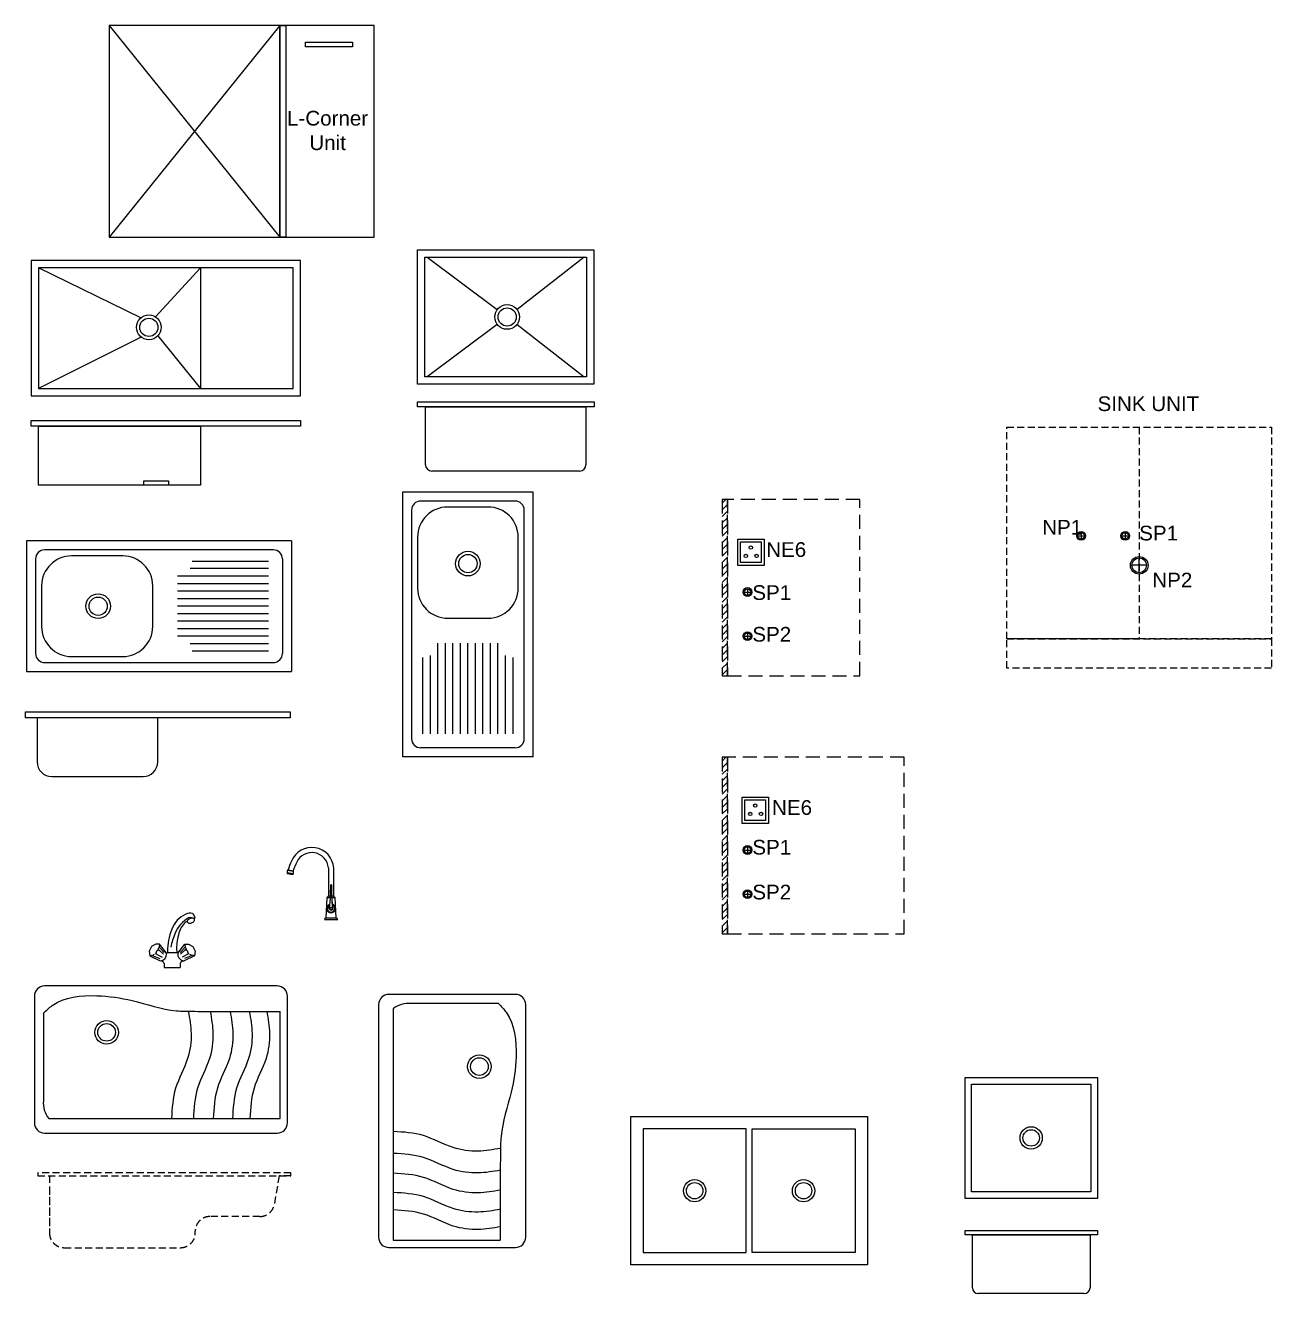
# Model space of a CAD drawing. Header units: millimetres. Extents: x 4065046 to 4134868, y -1476535 to -1460275.
# Drawn here: x 4072375 to 4076610, y -1471712 to -1467401 of the extents above; entities that cross this region are included whole.
import ezdxf

# ---------------------------------------------------------------- set-up
doc = ezdxf.new("R2010")
doc.units = ezdxf.units.MM
doc.header["$LTSCALE"] = 15
for name, pattern in [('0', [0]), ('HIDDEN', [9.525, 6.35, -3.175]), ('HIDDENX2', [19.05, 12.7, -6.35])]:
    doc.linetypes.add(name, pattern=pattern)
doc.layers.add('electrical points', color=1, linetype='Continuous')
for name, color, linetype, lineweight in [('I-WALL', 7, 'Continuous', 25), ('LS_DR_ELECTRICAL', 1, 'Continuous', 0), ('LS_DR_Plumbing', 5, 'Continuous', 5), ('Shutter Opening', 8, 'HIDDEN', 13)]:
    doc.layers.add(name, color=color, linetype=linetype, lineweight=lineweight)
doc.styles.add('ARIAL', font='arial.ttf', dxfattribs={"height": 50})

# ---------------------------------------------------------------- blocks, each defined once
blk = doc.blocks.new('A$C63A909BA')
at = {"color": 4, "ltscale": 1000}
for p, q in [((-325.2, 475), (-1115.2, 475)), ((-1150.2, 440), (-1150.2, 10)), ((-290.2, 10), (-290.2, 440)), ((-315.2, 25), (-315.2, 388.5)), ((-1119.2, 382.2), (-1119.2, 85)), ((-1101.5, 25), (-315.2, 25)), ((-1115.2, -25), (-325.2, -25))]:
    blk.add_line(p, q, dxfattribs=at)
for radius in [40, 30]:
    blk.add_circle((-904.7, 317.4), radius, dxfattribs=at)
for centre, radius, start, end in [((-1115.2, 440), 35, 90, 180), ((-325.2, 440), 35, 0, 90), ((-1038.5, 76.2), 81.2, 173.7986, 219.0881), ((-1115.2, 10), 35, 180, 270), ((-325.2, 10), 35, 270, 0)]:
    blk.add_arc(centre, radius, start, end, dxfattribs=at)
blk.add_open_spline([(-1119.2, 382.2), (-1109.6, 391.5), (-1063, 436.7), (-946.5, 448.1), (-806.3, 427.1), (-700.8, 389.5), (-606.7, 389), (-561.9, 388.3), (-535.2, 388.3), (-532.3, 388.3), (-459.9, 388.4), (-387.5, 388.4), (-315.2, 388.5)], degree=3, knots=[0, 0, 0, 0, 39.966488, 193.083918, 312.762805, 468.162519, 522.768288, 594.042201, 602.802021, 602.802021, 602.802021, 819.90975, 819.90975, 819.90975, 819.90975], dxfattribs=at)
for points in [[(-627, 389.1), (-617.5, 313.4), (-629.3, 228.6), (-670.1, 127.4), (-684.2, 25)], [(-552.7, 389.1), (-543.3, 313.4), (-555.1, 228.6), (-595.9, 127.4), (-609.9, 25)], [(-485.2, 389.1), (-475.8, 313.4), (-487.6, 228.6), (-528.4, 127.4), (-542.5, 25)], [(-419.8, 389.1), (-410.4, 313.4), (-422.2, 228.6), (-462.9, 127.4), (-477, 25)], [(-360.6, 389.1), (-351.2, 313.4), (-363, 228.6), (-403.8, 127.4), (-417.8, 25)]]:
    blk.add_spline(points, degree=3, dxfattribs=at)
blk = doc.blocks.new('A$C559B0E78')
at = {"color": 4, "linetype": '0'}
for p, q in [((-1299.4, 444), (-1299.4, 0)), ((-399.4, 444), (-1299.4, 444)), ((-399.4, 444), (-399.4, 0)), ((-460.7, 413.3), (-1238.2, 413.3)), ((-972.8, 392.9), (-1146.3, 392.9)), ((-1268.8, 382.7), (-1268.8, 61.2)), ((-477.6, 349.6), (-743.8, 349.6)), ((-736.9, 375.1), (-477.6, 375.1)), ((-430.1, 382.7), (-430.1, 61.2)), ((-477.6, 324), (-786.2, 324)), ((-1248.4, 290.9), (-1248.4, 153.1)), ((-870.8, 153.1), (-870.8, 290.9)), ((-477.6, 298.5), (-786.2, 298.5)), ((-477.6, 273), (-786.2, 273)), ((-477.6, 247.5), (-786.2, 247.5)), ((-477.6, 222), (-786.2, 222)), ((-477.6, 196.5), (-786.2, 196.5)), ((-477.6, 171), (-786.2, 171)), ((-477.6, 145.4), (-786.2, 145.4)), ((-477.6, 119.9), (-786.1, 119.9)), ((-477.6, 94.4), (-743.8, 94.4)), ((-1146.3, 51), (-972.8, 51)), ((-477.6, 68.9), (-736.9, 68.9)), ((-1238.2, 30.6), (-460.7, 30.6)), ((-1299.4, 0), (-399.4, 0))]:
    blk.add_line(p, q, dxfattribs=at)
for radius in [41.8, 31.1]:
    blk.add_circle((-1056.1, 222), radius, dxfattribs=at)
for centre, radius, start, end in [((-1238.2, 382.7), 30.6, 90, 180), ((-1146.3, 290.9), 102.1, 90, 180), ((-972.8, 290.9), 102.1, 0, 90), ((-460.7, 382.7), 30.6, 0, 90), ((-1146.3, 153.1), 102.1, 180, 270), ((-972.8, 153.1), 102.1, 270, 0), ((-1238.2, 61.2), 30.6, 180, 270), ((-460.7, 61.2), 30.6, 270, 0)]:
    blk.add_arc(centre, radius, start, end, dxfattribs=at)
blk = doc.blocks.new('sink 900')
at = {"color": 4, "lineweight": -2, "ltscale": 0.25}
for p, q in [((-630.4, 0), (269.6, 0)), ((-590.4, -20), (-590.4, -170)), ((-180.4, -170), (-180.4, -20)), ((-540.4, -220), (-230.4, -220))]:
    blk.add_line(p, q, dxfattribs=at)
blk.add_lwpolyline([(269.6, 0), (269.6, -20), (-630.4, -20), (-630.4, 0)], dxfattribs=at)
for centre, start, end in [((-540.4, -170), 180, 270), ((-230.4, -170), 270, 0)]:
    blk.add_arc(centre, 50, start, end, dxfattribs=at)
blk = doc.blocks.new('sink carysil sink nera')
at = {"color": 4, "linetype": 'HIDDEN', "lineweight": 15, "ltscale": 0.25}
for p, q in [((-717.9, 0), (-677.9, 0)), ((-677.9, 0), (-677.9, -194)), ((102.1, 0), (85.9, -96.3)), ((142.1, 0), (102.1, 0)), ((-677.9, -40), (-677.9, -200)), ((36.6, -138), (-132.9, -138)), ((-182.9, -194), (-182.9, -188)), ((-627.9, -244), (-232.9, -244))]:
    blk.add_line(p, q, dxfattribs=at)
blk.add_lwpolyline([(142.1, 10), (-717.9, 10), (-717.9, 0), (142.1, 0)], close=True, dxfattribs=at)
for centre, start, end in [((36.6, -88), 270, 350.4814), ((-132.9, -188), 90, 180), ((-627.9, -194), 180, 270), ((-232.9, -194), 270, 0)]:
    blk.add_arc(centre, 50, start, end, dxfattribs=at)
blk = doc.blocks.new('shifted new 15 amps')
at = {"color": 6, "lineweight": 15, "ltscale": 0.25}
for centre in [(43.5, -40.7), (26.5, -69.1), (63.1, -69.1)]:
    blk.add_circle(centre, 5.75, dxfattribs=at)
at = {"layer": 'LS_DR_ELECTRICAL', "color": 6, "ltscale": 0.25}
blk.add_lwpolyline([(8.6, -21.4), (78.8, -21.4), (78.8, -91.4), (8.6, -91.4)], close=True, dxfattribs=at)
blk = doc.blocks.new('shifted plumbing')
at = {"layer": 'LS_DR_ELECTRICAL', "color": 3, "ltscale": 0.25}
for p, q in [((2.2, 0.2), (2.2, -22.3)), ((-9.1, -11), (13.4, -11))]:
    blk.add_line(p, q, dxfattribs=at)
for radius in [15, 11.2]:
    blk.add_circle((2.2, -11), radius, dxfattribs=at)
blk = doc.blocks.new('sink 915 x 460 with tray')
at = {"color": 4, "ltscale": 0.25}
for p, q in [((-64.4, 193.1), (-412.6, 363.3)), ((-15.1, 196.4), (137.4, 363.3)), ((-7.3, 131.7), (137.4, -46.7)), ((-63.6, 127.9), (-412.6, -46.7))]:
    blk.add_line(p, q, dxfattribs=at)
for points in [[(-437.6, -71.7), (477.4, -71.7), (477.4, 388.3), (-437.6, 388.3)], [(-412.6, -46.7), (452.4, -46.7), (452.4, 363.3), (-412.6, 363.3)], [(452.4, 363.3), (137.4, 363.3), (137.4, -46.7), (452.4, -46.7)]]:
    blk.add_lwpolyline(points, close=True, dxfattribs=at)
blk.add_circle((-37.5, 160.9), 42, dxfattribs=at)
at = {"color": 4}
blk.add_circle((-37.5, 160.9), 31, dxfattribs=at)
blk = doc.blocks.new('sink 915x460x200 with drain carysil')
at = {"color": 4}
for points in [[(-620.7, 58.1), (294.3, 58.1), (294.3, 38.1), (-620.7, 38.1)], [(-595.7, 38.1), (-45.7, 38.1), (-45.7, -161.9), (-595.7, -161.9)], [(-237.7, -146.9), (-153.7, -146.9), (-153.7, -161.9), (-237.7, -161.9)]]:
    blk.add_lwpolyline(points, close=True, dxfattribs=at)
blk = doc.blocks.new('sink 610x457')
at = {"color": 4, "ltscale": 0.25}
for p, q in [((-424.3, 89.2), (-186.2, -89.2)), ((109, 89.2), (-119, -89.2)), ((-186.2, -139.5), (-424.3, -317.8)), ((-119, -139.5), (109, -317.8))]:
    blk.add_line(p, q, dxfattribs=at)
for points in [[(-457.6, 114.2), (142.4, 114.2), (142.4, -342.8), (-457.6, -342.8)], [(-432.6, 89.2), (117.4, 89.2), (117.4, -317.8), (-432.6, -317.8)]]:
    blk.add_lwpolyline(points, close=True, dxfattribs=at)
for radius in [42, 31]:
    blk.add_circle((-152.6, -114.3), radius, dxfattribs=at)
blk = doc.blocks.new('sink 610x457 front')
at = {"color": 4}
for p, q in [((-424.9, 205.6), (73, 205.6)), ((-424.9, 25.6), (-424.9, 205.6)), ((73, 205.6), (73, 25.6)), ((53, 5.6), (-404.9, 5.6))]:
    blk.add_line(p, q, dxfattribs=at)
blk.add_lwpolyline([(-449.9, 220.6), (98, 220.6), (98, 205.6), (-449.9, 205.6)], close=True, dxfattribs=at)
for centre, start, end in [((-404.9, 25.6), 180, 270), ((53, 25.6), 270, 0)]:
    blk.add_arc(centre, 20, start, end, dxfattribs=at)
blk = doc.blocks.new('52')
at = {"color": 4}
for p, q in [((5174.07, 13895.29), (5174.67, 13895.11)), ((5174.58, 13897.74), (5174.86, 13897.65)), ((5174.86, 13897.65), (5174.97, 13897.46)), ((5174.97, 13897.46), (5176.01, 13895.39)), ((5175.86, 13895.05), (5175.54, 13894.84)), ((5175.83, 13894.33), (5175.98, 13895.19)), ((5175.98, 13895.19), (5175.86, 13895.05)), ((5176.01, 13895.39), (5175.98, 13895.19)), ((5171.79, 13892.71), (5171.58, 13892.87)), ((5153.89, 13880.32), (5151.46, 13879.08)), ((5156.01, 13880.37), (5153.89, 13880.32)), ((5156.01, 13880.37), (5155.77, 13878.68)), ((5159.89, 13875.27), (5156.01, 13880.37)), ((5166.34, 13875.27), (5170.23, 13880.37)), ((5170.23, 13880.37), (5170.46, 13878.68)), ((5170.23, 13880.37), (5172.34, 13880.32)), ((5172.34, 13880.32), (5174.77, 13879.08)), ((5151.46, 13879.08), (5150.06, 13876.28)), ((5150.06, 13876.28), (5150.45, 13873.72)), ((5150.45, 13873.72), (5151.43, 13874.07)), ((5150.45, 13873.72), (5156.34, 13870.9)), ((5151.43, 13874.07), (5156.06, 13872.16)), ((5153.87, 13874.91), (5154.46, 13876.47)), ((5153.87, 13874.91), (5157.44, 13872.89)), ((5154.46, 13876.47), (5155.67, 13877.13)), ((5155.67, 13877.13), (5158.31, 13874.68)), ((5155.77, 13878.68), (5158.62, 13875.66)), ((5159.89, 13875.27), (5160.5, 13875.68)), ((5160.44, 13876.23), (5160.5, 13875.68)), ((5160.5, 13875.68), (5165.81, 13875.63)), ((5165.6, 13877.89), (5165.73, 13875.68)), ((5166.34, 13875.27), (5165.73, 13875.68)), ((5170.46, 13878.68), (5167.61, 13875.66)), ((5170.56, 13877.13), (5167.93, 13874.68)), ((5172.37, 13874.91), (5168.79, 13872.89)), ((5175.79, 13873.72), (5169.9, 13870.9)), ((5174.81, 13874.07), (5170.18, 13872.16)), ((5171.77, 13876.47), (5170.56, 13877.13)), ((5172.37, 13874.91), (5171.77, 13876.47)), ((5174.77, 13879.08), (5176.17, 13876.28)), ((5175.79, 13873.72), (5174.81, 13874.07)), ((5176.17, 13876.28), (5175.79, 13873.72)), ((5157.54, 13870.99), (5157.54, 13870.43)), ((5158.62, 13869.43), (5158.62, 13867.09)), ((5158.62, 13867.09), (5167.61, 13867.09)), ((5167.61, 13869.43), (5167.61, 13867.09)), ((5168.7, 13870.99), (5168.7, 13870.43))]:
    blk.add_line(p, q, dxfattribs=at)
for points in [[(5170.83, 13897.36), (5167.18, 13895.61), (5164.34, 13892.53), (5162.86, 13888.77)], [(5172.46, 13895.3), (5169.01, 13893.26), (5166.32, 13890.17), (5164.79, 13886.47)], [(5174.58, 13897.74), (5173.32, 13898), (5172.01, 13897.87), (5170.83, 13897.36)], [(5171.87, 13893.8), (5171.75, 13893.64), (5171.68, 13893.44), (5171.66, 13893.25)], [(5172.37, 13894.33), (5172.17, 13894.18), (5172, 13894), (5171.87, 13893.8)], [(5173.07, 13894.76), (5172.82, 13894.65), (5172.58, 13894.5), (5172.37, 13894.33)], [(5174.07, 13895.3), (5173.56, 13895.53), (5172.97, 13895.54), (5172.46, 13895.3)], [(5173.88, 13895.03), (5173.61, 13894.97), (5173.33, 13894.88), (5173.07, 13894.76)], [(5174.67, 13895.08), (5174.41, 13895.1), (5174.14, 13895.08), (5173.88, 13895.03)], [(5175.33, 13894.92), (5175.12, 13895.01), (5174.9, 13895.07), (5174.67, 13895.08)], [(5175.74, 13894.57), (5175.64, 13894.72), (5175.49, 13894.84), (5175.33, 13894.92)], [(5175.64, 13893.52), (5175.75, 13893.69), (5175.82, 13893.88), (5175.85, 13894.08)], [(5175.83, 13893.99), (5175.88, 13894.19), (5175.84, 13894.4), (5175.74, 13894.57)], [(5175.85, 13894.08), (5175.86, 13894.16), (5175.85, 13894.25), (5175.83, 13894.33)], [(5162.87, 13888.77), (5161.35, 13884.76), (5160.53, 13880.52), (5160.44, 13876.23)], [(5164.79, 13886.47), (5163.69, 13883.94), (5162.88, 13881.29), (5162.35, 13878.58)], [(5166.89, 13886.44), (5166.14, 13883.64), (5165.71, 13880.78), (5165.6, 13877.88)], [(5170.64, 13892.8), (5168.85, 13890.97), (5167.51, 13888.74), (5166.74, 13886.29)], [(5171.58, 13892.87), (5171.3, 13893.09), (5170.9, 13893.06), (5170.64, 13892.8)], [(5171.66, 13893.25), (5171.64, 13893.07), (5171.68, 13892.9), (5171.77, 13892.75)], [(5171.77, 13892.75), (5171.87, 13892.6), (5172.01, 13892.48), (5172.18, 13892.4)], [(5172.18, 13892.4), (5172.38, 13892.31), (5172.6, 13892.25), (5172.83, 13892.24)], [(5172.83, 13892.24), (5173.09, 13892.22), (5173.36, 13892.24), (5173.62, 13892.3)], [(5173.62, 13892.3), (5173.9, 13892.35), (5174.17, 13892.44), (5174.43, 13892.56)], [(5174.43, 13892.56), (5174.68, 13892.67), (5174.92, 13892.82), (5175.14, 13892.99)], [(5175.14, 13892.99), (5175.33, 13893.14), (5175.5, 13893.32), (5175.64, 13893.52)], [(5152.31, 13874.22), (5152.62, 13874.31), (5152.92, 13874.44), (5153.2, 13874.61)], [(5155.23, 13877.26), (5155.36, 13877.63), (5155.44, 13878.02), (5155.49, 13878.42)], [(5170.75, 13878.42), (5170.79, 13878.02), (5170.88, 13877.63), (5171.01, 13877.26)], [(5173.03, 13874.61), (5173.31, 13874.44), (5173.61, 13874.31), (5173.92, 13874.22)], [(5158.62, 13869.43), (5158.54, 13869.98), (5158.09, 13870.39), (5157.54, 13870.43)], [(5168.7, 13870.43), (5168.15, 13870.39), (5167.69, 13869.98), (5167.61, 13869.43)]]:
    blk.add_open_spline(points, degree=3, dxfattribs=at)
for points in [[(5156.33, 13870.9), (5158.4, 13870.97), (5160.01, 13872.69), (5159.95, 13874.76), (5159.94, 13874.93), (5159.92, 13875.1), (5159.89, 13875.27)], [(5166.34, 13875.27), (5165.99, 13873.24), (5167.35, 13871.3), (5169.38, 13870.95), (5169.56, 13870.92), (5169.73, 13870.9), (5169.9, 13870.9)]]:
    blk.add_open_spline(points, degree=3, knots=[0, 0, 0, 0, 1, 1, 1, 2, 2, 2, 2], dxfattribs=at)
blk = doc.blocks.new('franke tap')
at = {"color": 252, "true_color": 0x939598}
for p, q in [((-44.4, -76.9), (-24.7, -80.4)), ((-24.4, -78.4), (-44.1, -75)), ((-23, -70.5), (-42.7, -67.1)), ((-41.4, -65.3), (-42.3, -65.1)), ((-41.4, -65.3), (-23.7, -68.4)), ((-34.8, -46.5), (-34.8, -46.6)), ((-34.8, -46.5), (-34.8, -46.5)), ((-22.7, -68.6), (-23.7, -68.4)), ((-21.1, -60.3), (-21, -60.4)), ((95.9, -58.3), (95.9, -153.8)), ((113.9, -153.8), (113.9, -58.3)), ((103.9, -116.3), (103.9, -145.4)), ((105.9, -116.3), (105.9, -145.4)), ((90.9, -158.8), (87.4, -228.8)), ((92.9, -158.8), (90.9, -158.8)), ((92.9, -158.8), (101.4, -158.8)), ((95.9, -153.8), (101.4, -153.8)), ((108.4, -153.8), (113.9, -153.8)), ((108.4, -158.8), (116.9, -158.8)), ((118.9, -158.8), (116.9, -158.8)), ((122.4, -228.8), (118.9, -158.8)), ((82.4, -233.8), (127.4, -233.8)), ((122.4, -228.8), (87.4, -228.8))]:
    blk.add_line(p, q, dxfattribs=at)
blk.add_circle((104.9, -196.3), 4, dxfattribs=at)
for centre, radius, start, end in [((39.4, -63.4), 74.6, 3.9278, 157.7896), ((142, -119.6), 191.3, 153.8227, 163.5153), ((159.8, -122.7), 191.3, 153.8227, 163.5153), ((39.2, -63.3), 56.9, 5.0863, 153.9099), ((-43.7, -76.1), 1.15, 109.6272, 230.4577), ((-37.6, -72), 7.1, 135.7303, 204.3545), ((-41.9, -66.2), 1.15, 109.6272, 230.4577), ((-25.1, -79.3), 1.15, 289.6272, 50.4577), ((-29.5, -73.5), 7.1, 315.7303, 24.3545), ((-23.4, -69.5), 1.15, 289.6272, 50.4577), ((496.6, -140.6), 394.3, 177.3421, 181.749), ((112.2, -120.9), 9.58, 150.7965, 188.1583), ((104.9, -116.6), 1.06, 19.4215, 160.5785), ((97.5, -120.9), 9.58, 351.8417, 29.2035), ((-286.9, -140.6), 394.3, 358.251, 2.6579), ((100.7, -160.1), 8.01, 127.6786, 170.3939), ((5558.3, -630.4), 5476.7, 174.9947, 175.4442), ((-278.8, -132.9), 382.8, 350.6374, 358.1278), ((488.5, -132.9), 382.8, 181.8722, 189.3626), ((-5284.8, -625), 5412.7, 4.5522, 5.0068), ((109, -160.1), 8.01, 9.6061, 52.3214), ((104.9, -196.3), 15, 109.3835, 71.0922), ((104.9, -196.3), 12.5, 114.4874, 65.5146), ((104.9, -196.3), 6, 171.8513, 8.1487), ((87.8, -234.3), 5.47, 94.6975, 175.3025), ((121.9, -234.3), 5.47, 4.6975, 85.3025)]:
    blk.add_arc(centre, radius, start, end, dxfattribs=at)
blk = doc.blocks.new('sin2')
at = {"color": 4, "ltscale": 0.25}
for points in [[(-804, 504), (0, 504), (0, 0), (-804, 0)], [(-762, 42), (-412, 42), (-412, 462), (-762, 462)], [(-42, 42), (-392, 42), (-392, 462), (-42, 462)]]:
    blk.add_lwpolyline(points, close=True, dxfattribs=at)
for centre, radius in [((-587, 252), 37.8), ((-587, 252), 27.9), ((-217, 252), 37.8), ((-217, 252), 27.9)]:
    blk.add_circle(centre, radius, dxfattribs=at)
blk = doc.blocks.new('s11')
at = {"layer": 'I-WALL', "color": 4, "ltscale": 0.25}
for points in [[(22.5, -22.5), (-427.4, -22.5), (-427.4, 388.7), (22.5, 388.7)], [(-404.9, 366.2), (0, 366.2), (0, 0), (-404.9, 0)]]:
    blk.add_lwpolyline(points, close=True, dxfattribs=at)
for radius in [37.8, 27.9]:
    blk.add_circle((-202.5, 183.1), radius, dxfattribs=at)
blk = doc.blocks.new('s')
at = {"color": 4}
for p, q in [((4344215.4, -1250968.3), (4344615.3, -1250968.3)), ((4344215.4, -1251148.3), (4344215.4, -1250968.3)), ((4344615.3, -1250968.3), (4344615.3, -1251148.3)), ((4344595.3, -1251168.3), (4344235.4, -1251168.3))]:
    blk.add_line(p, q, dxfattribs=at)
blk.add_lwpolyline([(4344190.4, -1250953.3), (4344640.3, -1250953.3), (4344640.3, -1250968.3), (4344190.4, -1250968.3)], close=True, dxfattribs=at)
for centre, start, end in [((4344235.4, -1251148.3), 180, 270), ((4344595.3, -1251148.3), 270, 0)]:
    blk.add_arc(centre, 20, start, end, dxfattribs=at)

msp = doc.modelspace()

# ---------------------------------------------------------------- hatches: boundary and pattern name
at = {"linetype": 'HIDDENX2', "lineweight": 20, "ltscale": 0.25, "true_color": 0x939598}
h = msp.add_hatch(dxfattribs=at)
h.set_pattern_fill('ANSI31', color=252, scale=5)
h.set_pattern_definition([(45, (1379388.178, -817213.769), (-11.22532015, 11.22532015), [])])
h.paths.add_polyline_path([(4074760.8, -1469012.2), (4074742.8, -1469012.2), (4074742.8, -1469612.2), (4074760.8, -1469612.2)])
h = msp.add_hatch(dxfattribs=at)
h.set_pattern_fill('ANSI31', color=252, scale=5)
h.set_pattern_definition([(45, (1379388.178, -818090.469), (-11.22532015, 11.22532015), [])])
h.paths.add_polyline_path([(4074760.8, -1469888.9), (4074742.8, -1469888.9), (4074742.8, -1470488.9), (4074760.8, -1470488.9)])

# ---------------------------------------------------------------- linework, layer by layer
at = {"color": 6, "lineweight": 20, "ltscale": 0.25}
for p, q in [((4073240.2, -1467401.3), (4072660.2, -1468121.3)), ((4072660.2, -1467401.3), (4073240.2, -1468121.3))]:
    msp.add_line(p, q, dxfattribs=at)
for points in [[(4072660.2, -1468121.3), (4073240.2, -1468121.3), (4073240.2, -1467401.3), (4072660.2, -1467401.3)], [(4073240.2, -1468121.3), (4073560.2, -1468121.3), (4073560.2, -1467401.3), (4073240.2, -1467401.3)], [(4074795.8, -1469147.2), (4074885.8, -1469147.2), (4074885.8, -1469237.2), (4074795.8, -1469237.2)], [(4074810.8, -1470023.9), (4074900.8, -1470023.9), (4074900.8, -1470113.9), (4074810.8, -1470113.9)]]:
    msp.add_lwpolyline(points, close=True, dxfattribs=at)
msp.add_lwpolyline([(4073260.2, -1468121.3), (4073240.2, -1468121.3), (4073240.2, -1467401.3), (4073260.2, -1467401.3), (4073260.2, -1468121.3)], dxfattribs=at)
at = {"lineweight": 20, "ltscale": 0.25}
msp.add_lwpolyline([(4073327.2, -1467458.8), (4073487.2, -1467458.8), (4073487.2, -1467473.8), (4073327.2, -1467473.8)], close=True, dxfattribs=at)
at = {"color": 252, "linetype": 'HIDDENX2', "lineweight": 20, "ltscale": 0.25, "true_color": 0x939598}
for points in [[(4074760.8, -1469012.2), (4074742.8, -1469012.2), (4074742.8, -1469612.2), (4074760.8, -1469612.2)], [(4074760.8, -1469612.2), (4075210.8, -1469612.2), (4075210.8, -1469012.2), (4074760.8, -1469012.2)], [(4074760.8, -1469888.9), (4074742.8, -1469888.9), (4074742.8, -1470488.9), (4074760.8, -1470488.9)], [(4074760.8, -1470488.9), (4075360.8, -1470488.9), (4075360.8, -1469888.9), (4074760.8, -1469888.9)]]:
    msp.add_lwpolyline(points, close=True, dxfattribs=at)
at = {"layer": 'LS_DR_ELECTRICAL', "color": 82, "lineweight": 20, "ltscale": 0.25}
for p, q in [((4076184.9, -1469236.4), (4076134.9, -1469236.4)), ((4076159.9, -1469261.4), (4076159.9, -1469211.4))]:
    msp.add_line(p, q, dxfattribs=at)
for radius in [30, 25]:
    msp.add_circle((4076159.9, -1469236.4), radius, dxfattribs=at)
at = {"layer": 'Shutter Opening', "lineweight": 20, "ltscale": 0.25}
for points in [[(4075709.9, -1468766.4), (4076609.9, -1468766.4), (4076609.9, -1469486.4), (4075709.9, -1469486.4)], [(4075709.9, -1468766.4), (4076159.9, -1468766.4), (4076159.9, -1469486.4), (4075709.9, -1469486.4)], [(4075709.9, -1469486.4), (4076609.9, -1469486.4), (4076609.9, -1469586.4), (4075709.9, -1469586.4)]]:
    msp.add_lwpolyline(points, close=True, dxfattribs=at)

# ---------------------------------------------------------------- block references
at = {"lineweight": 20}
for name, p in [('sink 610x457', (4074164.9, -1468278)), ('sink 915 x 460 with tray', (4072832.4, -1468588.4)), ('sink 915x460x200 with drain carysil', (4073015.5, -1468801.8)), ('A$C559B0E78', (4073678.7, -1469597.3)), ('shifted new 15 amps', (4074796.8, -1469135.4)), ('shifted plumbing', (4074826.7, -1469316.2)), ('shifted plumbing', (4074826.7, -1469466.2)), ('sink 900', (4073005.7, -1469734.3)), ('shifted new 15 amps', (4074811.8, -1470012.1)), ('franke tap', (4073309.1, -1470206.4)), ('shifted plumbing', (4074826.7, -1470192.9)), ('shifted plumbing', (4074826.7, -1470342.9)), ('A$C63A909BA', (4073556, -1471141)), ('sink carysil sink nera', (4073135.3, -1471311.5))]:
    msp.add_blockref(name, p, dxfattribs=at)
at = {"lineweight": 20, "xscale": 1.095247117189568, "yscale": 1.095247117189568, "zscale": 1.095247117189568}
msp.add_blockref('sink 610x457 front', (4074200.1, -1468922.4), dxfattribs=at)
at = {"lineweight": 20, "rotation": 270}
for name, p in [('A$C559B0E78', (4073657, -1470286.7)), ('A$C63A909BA', (4073600.5, -1471844.8))]:
    msp.add_blockref(name, p, dxfattribs=at)
at = {"color": 2, "linetype": 'ByBlock', "lineweight": 20, "ltscale": 0.25, "xscale": 6, "yscale": 6, "zscale": 6}
msp.add_blockref('52', (4041895.3, -1553805.8), dxfattribs=at)
at = {"linetype": 'ByBlock'}
msp.add_blockref('s', (-268622.4, -220543.3), dxfattribs=at)
at = {"layer": 'electrical points', "color": 82, "lineweight": 20, "ltscale": 0.25}
for p in [(4075960.3, -1469125.4), (4076110.3, -1469125.4)]:
    msp.add_blockref('shifted plumbing', p, dxfattribs=at)
at = {"layer": 'I-WALL', "color": 7}
for name, p in [('s11', (4075995.4, -1471365.4)), ('sin2', (4075236.4, -1471614))]:
    msp.add_blockref(name, p, dxfattribs=at)

# ---------------------------------------------------------------- texts
at = {"lineweight": 20, "ltscale": 0.25, "insert": (4073597.5, -1467691.8), "char_height": 50, "width": 390.52, "attachment_point": 3, "style": 'ARIAL'}
msp.add_mtext('\\pxqc;L-Corner Unit', dxfattribs=at)
at = {"color": 0, "lineweight": 20, "ltscale": 0.25, "insert": (4076018.5, -1468662.2), "char_height": 50, "width": 631.209, "attachment_point": 1, "style": 'ARIAL'}
msp.add_mtext('SINK UNIT', dxfattribs=at)
at = {"layer": 'electrical points', "color": 82, "lineweight": 20, "ltscale": 0.25, "char_height": 50, "attachment_point": 1, "style": 'ARIAL'}
for s, insert, width in [('NP1', (4075830.3, -1469082), 17.9), ('SP1', (4076159.9, -1469101.8), 17.9), ('NP2', (4076204.5, -1469261.5), 202.189)]:
    msp.add_mtext(s, dxfattribs=dict(at, insert=insert, width=width))
at = {"layer": 'electrical points', "color": 6, "lineweight": 20, "ltscale": 0.25, "char_height": 50, "width": 3.4, "attachment_point": 1, "style": 'ARIAL'}
for insert in [(4074892.5, -1469157.8), (4074912.4, -1470034.5)]:
    msp.add_mtext('NE6', dxfattribs=dict(at, insert=insert))
at = {"layer": 'LS_DR_Plumbing', "color": 3, "lineweight": 20, "ltscale": 0.25, "char_height": 50, "attachment_point": 1, "style": 'ARIAL'}
for s, insert in [('SP1', (4074845.4, -1469304)), ('SP2', (4074845.4, -1469445.7)), ('SP1', (4074845.4, -1470169.4)), ('SP2', (4074845.4, -1470321.9))]:
    msp.add_mtext_dynamic_manual_height_columns(s, width=211.53, gutter_width=250, heights=[0], dxfattribs=dict(at, insert=insert))

doc.saveas('drawing.dxf')
